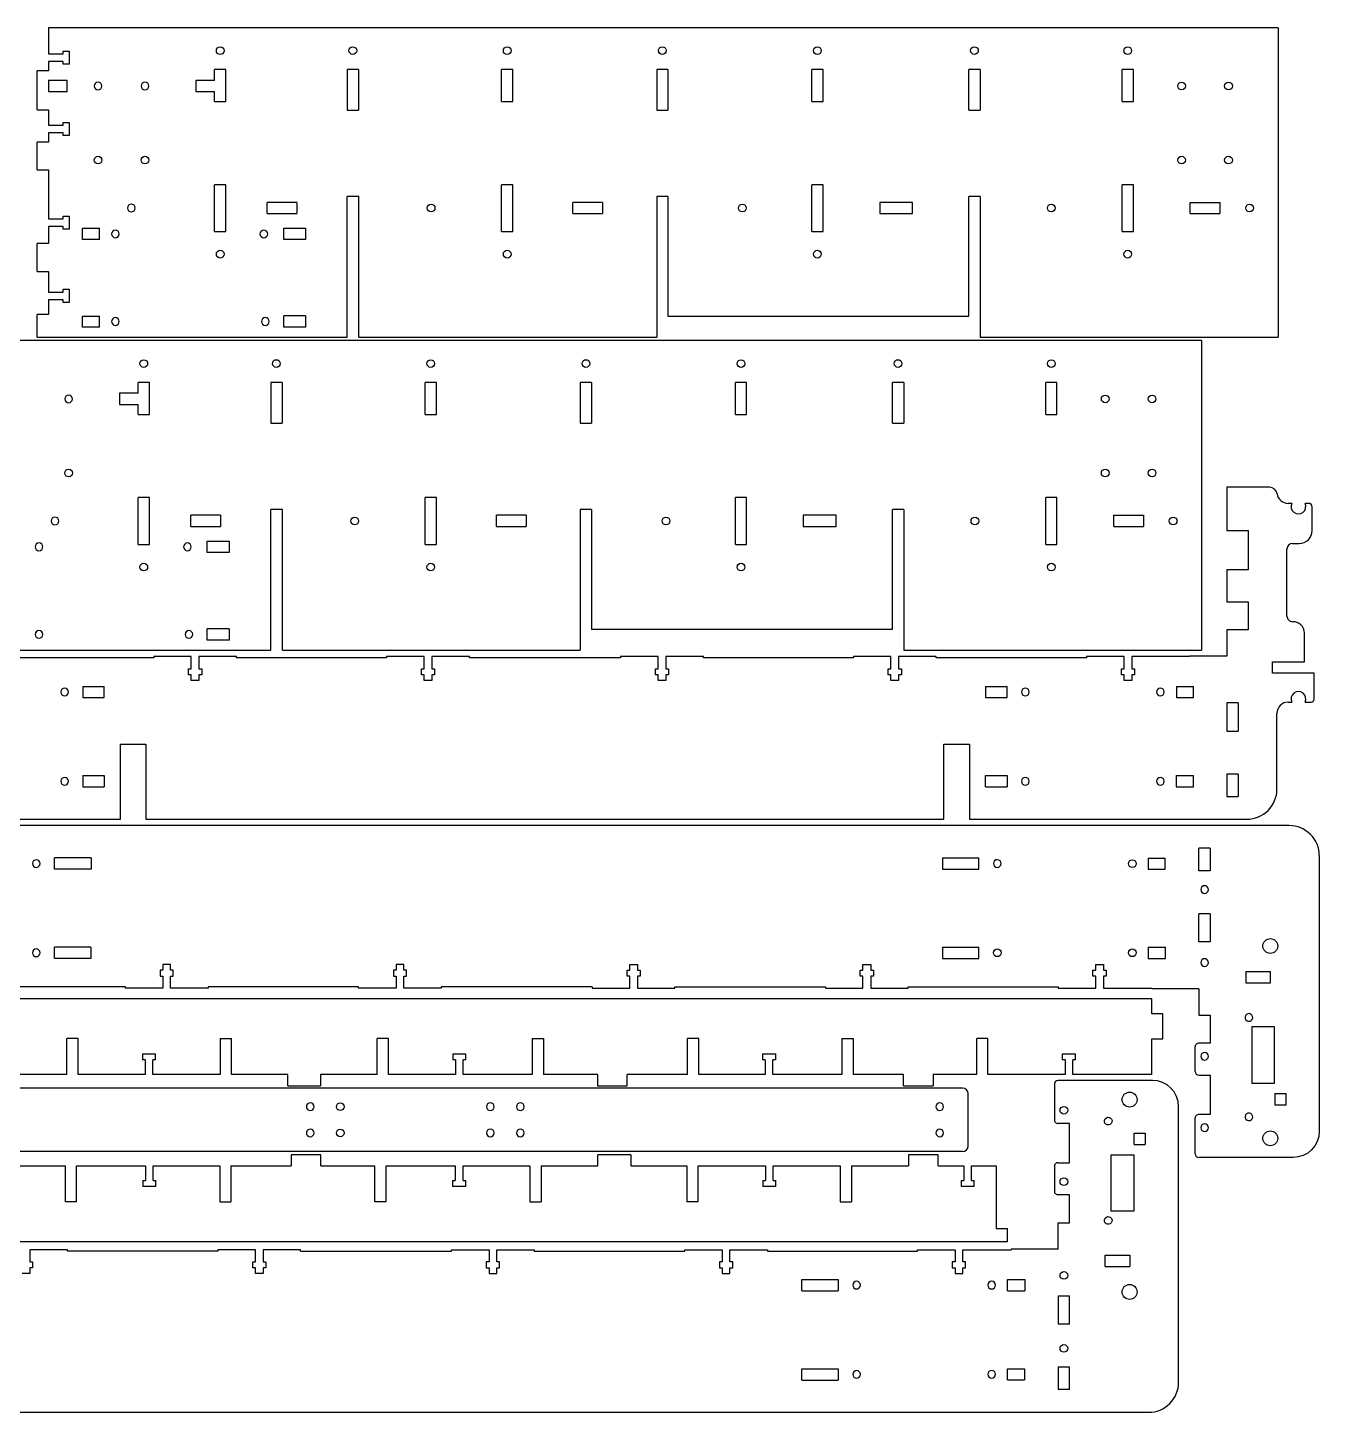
# Model space of a CAD drawing. Header units: millimetres. Extents: x 1646 to 2814, y -755 to -14.
# Drawn here: x 2125 to 2814, y -754 to -15 of the extents above; entities that cross this region are included whole.
import ezdxf

# ---------------------------------------------------------------- set-up
doc = ezdxf.new("R2010")
doc.units = ezdxf.units.MM
doc.linetypes.add('HIDDEN', pattern=[9.525, 6.35, -3.175])
doc.layers.get('0').update_dxf_attribs({"lineweight": 70})
doc.layers.add('Hidden', color=7, linetype='HIDDEN', lineweight=70)

msp = doc.modelspace()

# ---------------------------------------------------------------- linework, layer by layer
at = {"color": 7, "lineweight": -3}
for p, q in [((2791.89, -15.48), (2136.45, -15.48)), ((2136.45, -15.48), (2136.45, -29.43)), ((2791.89, -15.48), (2791.89, -180.48)), ((2136.45, -29.43), (2144.25, -29.43)), ((2144.25, -29.43), (2144.25, -27.98)), ((2144.25, -27.98), (2147.45, -27.98)), ((2147.45, -27.98), (2147.45, -34.98)), ((2144.25, -33.53), (2136.45, -33.53)), ((2136.45, -33.53), (2136.45, -38.45)), ((2144.25, -34.98), (2144.25, -33.53)), ((2147.45, -34.98), (2144.25, -34.98)), ((2136.45, -38.45), (2130.45, -38.45)), ((2130.45, -59.35), (2130.45, -38.45)), ((2136.45, -43.57), (2136.45, -49.57)), ((2146.45, -43.57), (2136.45, -43.57)), ((2146.45, -49.57), (2146.45, -43.57)), ((2214.95, -43.57), (2214.95, -49.57)), ((2224.95, -43.57), (2214.95, -43.57)), ((2224.95, -43.57), (2224.95, -37.76)), ((2230.95, -37.76), (2224.95, -37.76)), ((2230.95, -54.84), (2230.95, -37.76)), ((2295.65, -37.76), (2295.65, -59.42)), ((2301.65, -37.76), (2295.65, -37.76)), ((2301.65, -37.76), (2301.65, -59.42)), ((2377.94, -54.84), (2377.94, -37.76)), ((2383.94, -37.76), (2377.94, -37.76)), ((2383.94, -54.84), (2383.94, -37.76)), ((2460.65, -37.76), (2460.65, -59.42)), ((2466.65, -37.76), (2460.65, -37.76)), ((2466.65, -37.76), (2466.65, -59.42)), ((2543.33, -54.84), (2543.33, -37.76)), ((2549.33, -37.76), (2543.33, -37.76)), ((2549.33, -54.84), (2549.33, -37.76)), ((2627.05, -59.43), (2627.05, -37.76)), ((2633.04, -37.76), (2627.05, -37.76)), ((2633.04, -37.76), (2633.04, -59.43)), ((2708.75, -54.84), (2708.75, -37.76)), ((2714.75, -37.76), (2708.75, -37.76)), ((2714.75, -54.84), (2714.75, -37.76)), ((2136.45, -49.57), (2146.45, -49.57)), ((2214.95, -49.57), (2224.95, -49.57)), ((2224.95, -54.84), (2224.95, -49.57)), ((2224.95, -54.84), (2230.95, -54.84)), ((2377.94, -54.84), (2383.94, -54.84)), ((2543.33, -54.84), (2549.33, -54.84)), ((2708.75, -54.84), (2714.75, -54.84)), ((2130.45, -59.35), (2136.45, -59.35)), ((2136.45, -59.35), (2136.45, -67.43)), ((2144.25, -67.43), (2144.25, -65.98)), ((2144.25, -65.98), (2147.45, -65.98)), ((2147.45, -65.98), (2147.45, -72.98)), ((2295.65, -59.42), (2301.65, -59.42)), ((2460.65, -59.42), (2466.65, -59.42)), ((2627.05, -59.43), (2633.04, -59.43)), ((2136.45, -67.43), (2144.25, -67.43)), ((2144.25, -71.53), (2136.45, -71.53)), ((2136.45, -71.53), (2136.45, -76.45)), ((2144.25, -72.98), (2144.25, -71.53)), ((2147.45, -72.98), (2144.25, -72.98)), ((2136.45, -76.45), (2130.45, -76.45)), ((2130.45, -91.35), (2130.45, -76.45)), ((2130.45, -91.35), (2136.45, -91.35)), ((2136.45, -91.35), (2136.45, -117.43)), ((2224.95, -124.2), (2224.95, -99.2)), ((2230.95, -99.2), (2224.95, -99.2)), ((2230.95, -124.2), (2230.95, -99.2)), ((2377.94, -124.2), (2377.94, -99.2)), ((2383.94, -99.2), (2377.94, -99.2)), ((2383.94, -124.2), (2383.94, -99.2)), ((2543.33, -124.2), (2543.33, -99.2)), ((2549.33, -99.2), (2543.33, -99.2)), ((2549.33, -124.2), (2549.33, -99.2)), ((2708.75, -124.2), (2708.75, -99.2)), ((2714.75, -99.2), (2708.75, -99.2)), ((2714.75, -124.2), (2714.75, -99.2)), ((2253, -114.65), (2253, -108.65)), ((2268.8, -108.65), (2253, -108.65)), ((2268.8, -108.65), (2268.8, -114.65)), ((2295.65, -180.48), (2295.65, -105.47)), ((2301.85, -105.47), (2295.65, -105.47)), ((2301.85, -180.48), (2301.85, -105.47)), ((2416, -114.65), (2416, -108.65)), ((2431.8, -108.65), (2416, -108.65)), ((2431.8, -108.65), (2431.8, -114.65)), ((2460.65, -105.47), (2460.65, -180.48)), ((2466.65, -105.47), (2460.65, -105.47)), ((2466.65, -105.47), (2466.65, -169.27)), ((2579.53, -108.65), (2579.53, -114.65)), ((2597.04, -108.65), (2579.53, -108.65)), ((2597.04, -114.65), (2597.04, -108.65)), ((2627.05, -169.27), (2627.05, -105.47)), ((2633.04, -105.47), (2627.05, -105.47)), ((2633.04, -105.47), (2633.04, -180.48)), ((2745.06, -114.65), (2745.06, -108.65)), ((2745.06, -108.65), (2760.86, -108.65)), ((2760.86, -108.65), (2760.86, -114.65)), ((2136.45, -117.43), (2144.25, -117.43)), ((2144.25, -117.43), (2144.25, -115.98)), ((2144.25, -115.98), (2147.45, -115.98)), ((2147.45, -115.98), (2147.45, -122.98)), ((2253, -114.65), (2268.8, -114.65)), ((2416, -114.65), (2431.8, -114.65)), ((2579.53, -114.65), (2597.04, -114.65)), ((2745.06, -114.65), (2760.86, -114.65)), ((2144.25, -121.53), (2136.45, -121.53)), ((2136.45, -121.53), (2136.45, -130.48)), ((2144.25, -122.98), (2144.25, -121.53)), ((2147.45, -122.98), (2144.25, -122.98)), ((2154.63, -128.45), (2154.63, -122.45)), ((2154.63, -122.45), (2163.53, -122.45)), ((2163.53, -128.45), (2163.53, -122.45)), ((2224.95, -124.2), (2230.95, -124.2)), ((2261.8, -128.45), (2261.8, -122.45)), ((2261.8, -122.45), (2273.42, -122.45)), ((2273.42, -122.45), (2273.42, -128.45)), ((2377.94, -124.2), (2383.94, -124.2)), ((2543.33, -124.2), (2549.33, -124.2)), ((2708.75, -124.2), (2714.75, -124.2)), ((2136.45, -130.48), (2130.45, -130.48)), ((2130.45, -145.48), (2130.45, -130.48)), ((2163.53, -128.45), (2154.63, -128.45)), ((2273.42, -128.45), (2261.8, -128.45)), ((2130.45, -145.48), (2136.45, -145.48)), ((2136.45, -145.48), (2136.45, -156.43)), ((2144.25, -156.43), (2144.25, -154.98)), ((2144.25, -154.98), (2147.45, -154.98)), ((2147.45, -154.98), (2147.45, -161.98)), ((2136.45, -156.43), (2144.25, -156.43)), ((2144.25, -160.53), (2136.45, -160.53)), ((2136.45, -160.53), (2136.45, -168.48)), ((2144.25, -161.98), (2144.25, -160.53)), ((2147.45, -161.98), (2144.25, -161.98)), ((2136.45, -168.48), (2130.45, -168.48)), ((2130.45, -180.48), (2130.45, -168.48)), ((2154.63, -175.16), (2154.63, -169.28)), ((2154.63, -169.28), (2163.53, -169.28)), ((2163.53, -175.16), (2163.53, -169.28)), ((2261.8, -175.16), (2261.8, -169.16)), ((2273.42, -169.16), (2261.8, -169.16)), ((2273.42, -169.16), (2273.42, -175.16)), ((2466.65, -169.27), (2627.05, -169.27)), ((2163.53, -175.16), (2154.63, -175.16)), ((2273.42, -175.16), (2261.8, -175.16)), ((2751.16, -182.36), (2095.72, -182.36)), ((2130.45, -180.48), (2295.65, -180.48)), ((2301.85, -180.48), (2460.65, -180.48)), ((2633.04, -180.48), (2791.89, -180.48)), ((2751.16, -182.36), (2751.16, -347.36)), ((2184.22, -210.45), (2184.22, -204.64)), ((2190.22, -204.64), (2184.22, -204.64)), ((2190.22, -221.72), (2190.22, -204.64)), ((2254.92, -204.64), (2254.92, -226.3)), ((2260.92, -204.64), (2254.92, -204.64)), ((2260.92, -204.64), (2260.92, -226.3)), ((2337.21, -221.72), (2337.21, -204.64)), ((2343.21, -204.64), (2337.21, -204.64)), ((2343.21, -221.72), (2343.21, -204.64)), ((2419.92, -204.64), (2419.92, -226.3)), ((2425.92, -204.64), (2419.92, -204.64)), ((2425.92, -204.64), (2425.92, -226.3)), ((2502.6, -221.72), (2502.6, -204.64)), ((2508.6, -204.64), (2502.6, -204.64)), ((2508.6, -221.72), (2508.6, -204.64)), ((2586.32, -226.31), (2586.32, -204.64)), ((2592.31, -204.64), (2586.32, -204.64)), ((2592.31, -204.64), (2592.31, -226.31)), ((2668.02, -221.72), (2668.02, -204.64)), ((2674.02, -204.64), (2668.02, -204.64)), ((2674.02, -221.72), (2674.02, -204.64)), ((2174.22, -210.45), (2174.22, -216.45)), ((2184.22, -210.45), (2174.22, -210.45)), ((2174.22, -216.45), (2184.22, -216.45)), ((2184.22, -221.72), (2184.22, -216.45)), ((2184.22, -221.72), (2190.22, -221.72)), ((2254.92, -226.3), (2260.92, -226.3)), ((2337.21, -221.72), (2343.21, -221.72)), ((2419.92, -226.3), (2425.92, -226.3)), ((2502.6, -221.72), (2508.6, -221.72)), ((2586.32, -226.31), (2592.31, -226.31)), ((2668.02, -221.72), (2674.02, -221.72)), ((2787.37, -260.56), (2764.62, -260.56)), ((2764.62, -260.56), (2764.62, -283.61)), ((2184.22, -291.08), (2184.22, -266.08)), ((2190.22, -266.08), (2184.22, -266.08)), ((2190.22, -291.08), (2190.22, -266.08)), ((2254.92, -347.36), (2254.92, -272.35)), ((2261.12, -272.35), (2254.92, -272.35)), ((2261.12, -347.36), (2261.12, -272.35)), ((2337.21, -291.08), (2337.21, -266.08)), ((2343.21, -266.08), (2337.21, -266.08)), ((2343.21, -291.08), (2343.21, -266.08)), ((2419.92, -272.35), (2419.92, -347.36)), ((2425.92, -272.35), (2419.92, -272.35)), ((2425.92, -272.35), (2425.92, -336.15)), ((2502.6, -291.08), (2502.6, -266.08)), ((2508.6, -266.08), (2502.6, -266.08)), ((2508.6, -291.08), (2508.6, -266.08)), ((2586.32, -336.15), (2586.32, -272.35)), ((2592.31, -272.35), (2586.32, -272.35)), ((2592.31, -272.35), (2592.31, -347.36)), ((2668.02, -291.08), (2668.02, -266.08)), ((2674.02, -266.08), (2668.02, -266.08)), ((2674.02, -291.08), (2674.02, -266.08)), ((2799.25, -269.14), (2797.27, -269.14)), ((2808.09, -269.14), (2806.29, -269.14)), ((2810.09, -283.56), (2810.09, -271.14)), ((2212.27, -281.53), (2212.27, -275.53)), ((2228.07, -275.53), (2212.27, -275.53)), ((2228.07, -275.53), (2228.07, -281.53)), ((2375.27, -281.53), (2375.27, -275.53)), ((2391.07, -275.53), (2375.27, -275.53)), ((2391.07, -275.53), (2391.07, -281.53)), ((2538.8, -275.53), (2538.8, -281.53)), ((2556.31, -275.53), (2538.8, -275.53)), ((2556.31, -281.53), (2556.31, -275.53)), ((2704.33, -281.53), (2704.33, -275.53)), ((2704.33, -275.53), (2720.13, -275.53)), ((2720.13, -275.53), (2720.13, -281.53)), ((2212.27, -281.53), (2228.07, -281.53)), ((2375.27, -281.53), (2391.07, -281.53)), ((2538.8, -281.53), (2556.31, -281.53)), ((2704.33, -281.53), (2720.13, -281.53)), ((2764.62, -283.61), (2775.88, -283.61)), ((2775.88, -283.61), (2775.88, -304.51)), ((2184.22, -291.08), (2190.22, -291.08)), ((2221.07, -295.33), (2221.07, -289.33)), ((2221.07, -289.33), (2232.69, -289.33)), ((2232.69, -295.33), (2221.07, -295.33)), ((2232.69, -289.33), (2232.69, -295.33)), ((2337.21, -291.08), (2343.21, -291.08)), ((2502.6, -291.08), (2508.6, -291.08)), ((2668.02, -291.08), (2674.02, -291.08)), ((2796.64, -329.24), (2796.64, -293.56)), ((2799.64, -290.56), (2803.09, -290.56)), ((2775.88, -304.51), (2764.62, -304.51)), ((2764.62, -304.51), (2764.62, -321.61)), ((2764.62, -321.61), (2775.89, -321.61)), ((2775.89, -321.61), (2775.89, -336.51)), ((2221.07, -342.04), (2221.07, -336.04)), ((2232.69, -336.04), (2221.07, -336.04)), ((2232.69, -336.04), (2232.69, -342.04)), ((2425.92, -336.15), (2586.32, -336.15)), ((2775.89, -336.51), (2764.62, -336.51)), ((2764.62, -336.51), (2764.62, -350.56)), ((2805.92, -353.73), (2805.92, -338.24)), ((2232.69, -342.04), (2221.07, -342.04)), ((2089.72, -347.36), (2254.92, -347.36)), ((2192.54, -351.56), (2112.31, -351.56)), ((2212.54, -350.86), (2192.54, -350.86)), ((2192.54, -350.86), (2192.54, -351.56)), ((2212.54, -357.36), (2212.54, -350.86)), ((2236.64, -350.86), (2216.64, -350.86)), ((2216.64, -350.86), (2216.64, -357.36)), ((2236.64, -351.56), (2236.64, -350.86)), ((2316.62, -351.56), (2236.64, -351.56)), ((2261.12, -347.36), (2419.92, -347.36)), ((2336.67, -350.86), (2316.62, -350.86)), ((2316.62, -350.86), (2316.62, -351.56)), ((2336.67, -357.36), (2336.67, -350.86)), ((2360.77, -350.86), (2340.77, -350.86)), ((2340.77, -350.86), (2340.77, -357.36)), ((2360.77, -351.56), (2360.77, -350.86)), ((2441.38, -351.56), (2360.77, -351.56)), ((2461.38, -350.86), (2441.38, -350.86)), ((2441.38, -350.86), (2441.38, -351.56)), ((2461.38, -357.36), (2461.38, -350.86)), ((2485.53, -350.86), (2465.48, -350.86)), ((2465.48, -350.86), (2465.48, -357.36)), ((2485.53, -351.56), (2485.53, -350.86)), ((2565.51, -351.56), (2485.53, -351.56)), ((2585.51, -350.86), (2565.51, -350.86)), ((2565.51, -350.86), (2565.51, -351.56)), ((2585.51, -357.36), (2585.51, -350.86)), ((2609.61, -350.86), (2589.61, -350.86)), ((2589.61, -350.86), (2589.61, -357.36)), ((2592.31, -347.36), (2751.16, -347.36)), ((2609.61, -351.56), (2609.61, -350.86)), ((2689.84, -351.56), (2609.61, -351.56)), ((2709.84, -350.86), (2689.84, -350.86)), ((2689.84, -350.86), (2689.84, -351.56)), ((2709.84, -357.36), (2709.84, -350.86)), ((2744.69, -350.86), (2713.94, -350.86)), ((2713.94, -350.86), (2713.94, -357.36)), ((2764.62, -350.56), (2744.69, -350.56)), ((2744.69, -350.56), (2744.69, -350.86)), ((2788.87, -359.73), (2788.87, -353.73)), ((2788.87, -353.73), (2805.92, -353.73)), ((2211.09, -360.56), (2211.09, -357.36)), ((2211.09, -357.36), (2212.54, -357.36)), ((2212.54, -360.56), (2211.09, -360.56)), ((2212.54, -363.56), (2212.54, -360.56)), ((2216.64, -357.36), (2218.09, -357.36)), ((2218.09, -360.56), (2216.64, -360.56)), ((2216.64, -360.56), (2216.64, -363.56)), ((2218.09, -357.36), (2218.09, -360.56)), ((2335.22, -360.56), (2335.22, -357.36)), ((2335.22, -357.36), (2336.67, -357.36)), ((2336.67, -360.56), (2335.22, -360.56)), ((2336.67, -363.56), (2336.67, -360.56)), ((2340.77, -357.36), (2342.22, -357.36)), ((2342.22, -360.56), (2340.77, -360.56)), ((2340.77, -360.56), (2340.77, -363.56)), ((2342.22, -357.36), (2342.22, -360.56)), ((2459.93, -360.56), (2459.93, -357.36)), ((2459.93, -357.36), (2461.38, -357.36)), ((2461.38, -360.56), (2459.93, -360.56)), ((2461.38, -363.56), (2461.38, -360.56)), ((2465.48, -357.36), (2466.93, -357.36)), ((2466.93, -360.56), (2465.48, -360.56)), ((2465.48, -360.56), (2465.48, -363.56)), ((2466.93, -357.36), (2466.93, -360.56)), ((2584.06, -360.56), (2584.06, -357.36)), ((2584.06, -357.36), (2585.51, -357.36)), ((2585.51, -360.56), (2584.06, -360.56)), ((2585.51, -363.56), (2585.51, -360.56)), ((2589.61, -357.36), (2591.06, -357.36)), ((2591.06, -360.56), (2589.61, -360.56)), ((2589.61, -360.56), (2589.61, -363.56)), ((2591.06, -357.36), (2591.06, -360.56)), ((2708.39, -360.56), (2708.39, -357.36)), ((2708.39, -357.36), (2709.84, -357.36)), ((2709.84, -360.56), (2708.39, -360.56)), ((2709.84, -363.56), (2709.84, -360.56)), ((2713.94, -357.36), (2715.39, -357.36)), ((2715.39, -360.56), (2713.94, -360.56)), ((2713.94, -360.56), (2713.94, -363.56)), ((2715.39, -357.36), (2715.39, -360.56)), ((2811.05, -359.73), (2788.87, -359.73)), ((2811.05, -373.65), (2811.05, -359.73)), ((2154.74, -366.76), (2154.74, -372.76)), ((2154.74, -366.76), (2166.16, -366.76)), ((2166.16, -372.76), (2166.16, -366.76)), ((2216.64, -363.56), (2212.54, -363.56)), ((2340.77, -363.56), (2336.67, -363.56)), ((2465.48, -363.56), (2461.38, -363.56)), ((2589.61, -363.56), (2585.51, -363.56)), ((2635.99, -366.76), (2635.99, -372.76)), ((2635.99, -366.76), (2647.41, -366.76)), ((2647.41, -372.76), (2647.41, -366.76)), ((2713.94, -363.56), (2709.84, -363.56)), ((2737.72, -366.76), (2737.72, -372.76)), ((2737.72, -366.76), (2746.75, -366.76)), ((2746.75, -372.76), (2746.75, -366.76)), ((2154.74, -372.76), (2166.16, -372.76)), ((2635.99, -372.76), (2647.41, -372.76)), ((2737.72, -372.76), (2746.75, -372.76)), ((2764.62, -375.56), (2764.62, -390.56)), ((2770.62, -375.56), (2764.62, -375.56)), ((2770.62, -375.56), (2770.62, -390.56)), ((2797.27, -375.15), (2799.25, -375.15)), ((2806.29, -375.15), (2809.55, -375.15)), ((2791.28, -421.55), (2791.27, -381.15)), ((2764.62, -390.56), (2770.62, -390.56)), ((2174.84, -437.56), (2174.84, -397.56)), ((2174.84, -397.56), (2188.39, -397.56)), ((2188.39, -397.56), (2188.39, -437.56)), ((2613.76, -437.56), (2613.76, -397.56)), ((2613.76, -397.56), (2627.31, -397.56)), ((2627.31, -397.56), (2627.31, -437.56)), ((2154.74, -414.36), (2154.74, -420.36)), ((2154.74, -414.36), (2166.16, -414.36)), ((2154.74, -420.36), (2166.16, -420.36)), ((2166.16, -414.36), (2166.16, -420.36)), ((2635.99, -420.36), (2635.99, -414.36)), ((2635.99, -414.36), (2647.41, -414.36)), ((2635.99, -420.36), (2647.41, -420.36)), ((2647.41, -414.36), (2647.41, -420.36)), ((2737.63, -414.36), (2737.63, -420.36)), ((2737.63, -414.36), (2746.75, -414.36)), ((2737.63, -420.36), (2746.75, -420.36)), ((2746.75, -420.36), (2746.75, -414.36)), ((2764.62, -413.56), (2764.62, -425.56)), ((2770.62, -413.56), (2764.62, -413.56)), ((2770.62, -413.56), (2770.62, -425.56)), ((2764.62, -425.56), (2770.62, -425.56)), ((2797.87, -441.01), (1974.23, -441.01)), ((2026.87, -437.56), (2174.84, -437.56)), ((2188.39, -437.56), (2613.76, -437.56)), ((2627.31, -437.56), (2775.28, -437.56)), ((2749.7, -465.09), (2749.7, -453.09)), ((2755.7, -453.09), (2749.7, -453.09)), ((2755.7, -453.09), (2755.7, -465.09)), ((2813.87, -457.01), (2813.87, -604.01)), ((2139.69, -464.21), (2139.69, -458.23)), ((2159.1, -458.23), (2139.69, -458.23)), ((2159.1, -464.21), (2139.69, -464.21)), ((2159.1, -458.23), (2159.1, -464.21)), ((2612.99, -458.23), (2632.41, -458.23)), ((2612.99, -458.23), (2612.99, -464.21)), ((2612.99, -464.21), (2632.41, -464.21)), ((2632.41, -464.21), (2632.41, -458.23)), ((2722.63, -458.32), (2722.63, -464.21)), ((2722.63, -458.32), (2731.78, -458.32)), ((2722.63, -464.21), (2731.78, -464.21)), ((2731.78, -464.21), (2731.78, -458.32)), ((2755.7, -465.09), (2749.7, -465.09)), ((2749.7, -503.01), (2749.7, -488.09)), ((2755.7, -488.09), (2749.7, -488.09)), ((2755.7, -488.09), (2755.7, -503.01)), ((2139.66, -511.81), (2139.66, -505.81)), ((2159.07, -505.81), (2139.66, -505.81)), ((2159.07, -505.81), (2159.07, -511.81)), ((2613.02, -505.81), (2613.02, -511.81)), ((2613.02, -505.81), (2632.44, -505.81)), ((2632.44, -511.81), (2632.44, -505.81)), ((2722.66, -505.83), (2722.66, -511.83)), ((2722.66, -505.83), (2731.82, -505.83)), ((2731.82, -511.83), (2731.82, -505.83)), ((2755.7, -503.01), (2749.7, -503.01)), ((2159.07, -511.81), (2139.66, -511.81)), ((2197.39, -515.01), (2197.39, -518.01)), ((2201.49, -515.01), (2197.39, -515.01)), ((2201.49, -518.01), (2201.49, -515.01)), ((2321.73, -515.01), (2321.73, -518.01)), ((2325.83, -515.01), (2321.73, -515.01)), ((2325.83, -518.01), (2325.83, -515.01)), ((2446.27, -518.01), (2446.27, -515.01)), ((2446.27, -515.01), (2450.37, -515.01)), ((2450.37, -515.01), (2450.37, -518.01)), ((2570.61, -515.01), (2574.71, -515.01)), ((2570.61, -518.01), (2570.61, -515.01)), ((2574.71, -515.01), (2574.71, -518.01)), ((2613.02, -511.81), (2632.44, -511.81)), ((2694.67, -515.01), (2698.77, -515.01)), ((2694.67, -518.01), (2694.67, -515.01)), ((2698.77, -515.01), (2698.77, -518.01)), ((2722.66, -511.83), (2731.82, -511.83)), ((2195.94, -518.01), (2195.94, -521.21)), ((2197.39, -518.01), (2195.94, -518.01)), ((2195.94, -521.21), (2197.39, -521.21)), ((2197.39, -521.21), (2197.39, -527.71)), ((2202.94, -518.01), (2201.49, -518.01)), ((2201.49, -521.21), (2202.94, -521.21)), ((2201.49, -527.71), (2201.49, -521.21)), ((2202.94, -521.21), (2202.94, -518.01)), ((2320.28, -518.01), (2320.28, -521.21)), ((2321.73, -518.01), (2320.28, -518.01)), ((2320.28, -521.21), (2321.73, -521.21)), ((2321.73, -521.21), (2321.73, -527.71)), ((2327.28, -518.01), (2325.83, -518.01)), ((2325.83, -521.21), (2327.28, -521.21)), ((2325.83, -527.71), (2325.83, -521.21)), ((2327.28, -521.21), (2327.28, -518.01)), ((2444.82, -521.21), (2444.82, -518.01)), ((2444.82, -518.01), (2446.27, -518.01)), ((2446.27, -521.21), (2444.82, -521.21)), ((2446.27, -527.71), (2446.27, -521.21)), ((2450.37, -518.01), (2451.82, -518.01)), ((2451.82, -521.21), (2450.37, -521.21)), ((2450.37, -521.21), (2450.37, -527.71)), ((2451.82, -518.01), (2451.82, -521.21)), ((2569.16, -518.01), (2570.61, -518.01)), ((2569.16, -521.21), (2569.16, -518.01)), ((2570.61, -521.21), (2569.16, -521.21)), ((2570.61, -527.71), (2570.61, -521.21)), ((2574.71, -518.01), (2576.16, -518.01)), ((2574.71, -521.21), (2574.71, -527.71)), ((2576.16, -521.21), (2574.71, -521.21)), ((2576.16, -518.01), (2576.16, -521.21)), ((2693.22, -518.01), (2694.67, -518.01)), ((2693.22, -521.21), (2693.22, -518.01)), ((2694.67, -521.21), (2693.22, -521.21)), ((2694.67, -527.71), (2694.67, -521.21)), ((2698.77, -518.01), (2700.22, -518.01)), ((2698.77, -521.21), (2698.77, -527.71)), ((2700.22, -521.21), (2698.77, -521.21)), ((2700.22, -518.01), (2700.22, -521.21)), ((2774.72, -518.84), (2787.92, -518.84)), ((2774.72, -518.84), (2774.72, -524.84)), ((2787.92, -524.84), (2787.92, -518.84)), ((2177.39, -527.01), (2097.42, -527.01)), ((2177.39, -527.71), (2177.39, -527.01)), ((2197.39, -527.71), (2177.39, -527.71)), ((2221.49, -527.71), (2201.49, -527.71)), ((2221.49, -527.01), (2221.49, -527.71)), ((2301.73, -527.01), (2221.49, -527.01)), ((2301.73, -527.71), (2301.73, -527.01)), ((2321.73, -527.71), (2301.73, -527.71)), ((2345.83, -527.71), (2325.83, -527.71)), ((2345.83, -527.01), (2345.83, -527.71)), ((2426.27, -527.01), (2345.83, -527.01)), ((2426.27, -527.01), (2426.27, -527.71)), ((2426.27, -527.71), (2446.27, -527.71)), ((2450.37, -527.71), (2470.37, -527.71)), ((2470.37, -527.71), (2470.37, -527.01)), ((2470.37, -527.01), (2550.61, -527.01)), ((2550.61, -527.01), (2550.61, -527.71)), ((2550.61, -527.71), (2570.61, -527.71)), ((2574.71, -527.71), (2594.71, -527.71)), ((2594.71, -527.71), (2594.71, -527.01)), ((2594.71, -527.01), (2674.67, -527.01)), ((2674.67, -527.01), (2674.67, -527.71)), ((2674.67, -527.71), (2694.67, -527.71)), ((2698.77, -527.71), (2724.62, -527.71)), ((2724.62, -528.01), (2724.62, -527.71)), ((2749.62, -528.01), (2724.62, -528.01)), ((2749.62, -528.01), (2749.62, -542.14)), ((2774.72, -524.84), (2787.92, -524.84)), ((2724.52, -533.39), (2063.04, -533.39)), ((2724.52, -541.44), (2724.52, -533.39)), ((2730.52, -541.44), (2724.52, -541.44)), ((2730.52, -554.64), (2730.52, -541.44)), ((2749.62, -542.14), (2755.7, -542.14)), ((2755.7, -542.14), (2755.7, -557.04)), ((2777.98, -548.36), (2777.98, -578.36)), ((2789.98, -548.36), (2777.98, -548.36)), ((2789.98, -578.36), (2789.98, -548.36)), ((2146.22, -573.69), (2146.22, -554.49)), ((2152.22, -554.49), (2146.22, -554.49)), ((2152.22, -573.69), (2152.22, -554.49)), ((2227.93, -554.48), (2227.93, -573.69)), ((2227.93, -554.48), (2233.93, -554.48)), ((2233.93, -573.69), (2233.93, -554.48)), ((2311.64, -573.69), (2311.64, -554.49)), ((2317.64, -554.49), (2311.64, -554.49)), ((2317.64, -573.69), (2317.64, -554.49)), ((2394.32, -554.48), (2394.32, -573.69)), ((2394.32, -554.48), (2400.32, -554.48)), ((2400.32, -554.48), (2400.32, -573.69)), ((2477.03, -573.69), (2477.03, -554.49)), ((2483.03, -554.49), (2477.03, -554.49)), ((2483.03, -573.69), (2483.03, -554.49)), ((2559.32, -554.48), (2559.32, -573.69)), ((2559.32, -554.48), (2565.32, -554.48)), ((2565.32, -554.48), (2565.32, -573.69)), ((2631.22, -573.69), (2631.22, -554.49)), ((2637.22, -554.49), (2631.22, -554.49)), ((2637.22, -573.69), (2637.22, -554.49)), ((2724.52, -573.69), (2724.52, -554.64)), ((2724.52, -554.64), (2730.52, -554.64)), ((2747.63, -572.14), (2747.63, -559.04)), ((2755.7, -557.04), (2749.63, -557.04)), ((2186.49, -562.69), (2193.49, -562.69)), ((2186.49, -562.69), (2186.49, -565.89)), ((2187.94, -565.89), (2186.49, -565.89)), ((2187.94, -565.89), (2187.94, -573.69)), ((2193.49, -565.89), (2192.04, -565.89)), ((2192.04, -573.69), (2192.04, -565.89)), ((2193.49, -565.89), (2193.49, -562.69)), ((2351.88, -562.69), (2358.88, -562.69)), ((2351.88, -562.69), (2351.88, -565.89)), ((2353.33, -565.89), (2351.88, -565.89)), ((2353.33, -565.89), (2353.33, -573.69)), ((2358.88, -565.89), (2357.43, -565.89)), ((2357.43, -573.69), (2357.43, -565.89)), ((2358.88, -565.89), (2358.88, -562.69)), ((2517.07, -562.69), (2524.07, -562.69)), ((2517.07, -562.69), (2517.07, -565.89)), ((2518.52, -565.89), (2517.07, -565.89)), ((2518.52, -565.89), (2518.52, -573.69)), ((2524.07, -565.89), (2522.62, -565.89)), ((2522.62, -573.69), (2522.62, -565.89)), ((2524.07, -565.89), (2524.07, -562.69)), ((2676.87, -562.69), (2683.87, -562.69)), ((2676.87, -562.69), (2676.87, -565.89)), ((2678.32, -565.89), (2676.87, -565.89)), ((2678.32, -565.89), (2678.32, -573.69)), ((2683.87, -565.89), (2682.42, -565.89)), ((2682.42, -573.69), (2682.42, -565.89)), ((2683.87, -565.89), (2683.87, -562.69)), ((2146.22, -573.69), (2115.91, -573.69)), ((2187.94, -573.69), (2152.22, -573.69)), ((2227.93, -573.69), (2192.04, -573.69)), ((2263.93, -573.69), (2233.93, -573.69)), ((2263.93, -579.69), (2263.93, -573.69)), ((2281.44, -573.69), (2281.44, -579.69)), ((2311.64, -573.69), (2281.44, -573.69)), ((2353.33, -573.69), (2317.64, -573.69)), ((2394.32, -573.69), (2357.43, -573.69)), ((2429.17, -573.69), (2400.32, -573.69)), ((2429.17, -573.69), (2429.17, -579.69)), ((2444.97, -579.69), (2444.97, -573.69)), ((2477.03, -573.69), (2444.97, -573.69)), ((2518.52, -573.69), (2483.03, -573.69)), ((2559.32, -573.69), (2522.62, -573.69)), ((2592.17, -573.69), (2565.32, -573.69)), ((2592.17, -579.69), (2592.17, -573.69)), ((2607.97, -573.69), (2607.97, -579.69)), ((2631.22, -573.69), (2607.97, -573.69)), ((2678.32, -573.69), (2637.22, -573.69)), ((2724.52, -573.69), (2682.42, -573.69)), ((2749.63, -574.14), (2755.7, -574.14)), ((2755.7, -574.14), (2755.7, -595.04)), ((2623.68, -580.94), (2040.19, -580.94)), ((2263.93, -579.69), (2281.44, -579.69)), ((2429.17, -579.69), (2444.97, -579.69)), ((2592.17, -579.69), (2607.97, -579.69)), ((2672.63, -578.88), (2672.63, -597.85)), ((2724.87, -576.88), (2674.63, -576.88)), ((2777.98, -578.36), (2789.98, -578.36)), ((2626.68, -611.84), (2626.68, -583.94)), ((2790.12, -583.91), (2790.12, -589.91)), ((2790.12, -583.91), (2796.12, -583.91)), ((2790.12, -589.91), (2796.12, -589.91)), ((2796.12, -589.91), (2796.12, -583.91)), ((2738.87, -737.88), (2738.87, -590.88)), ((2747.63, -616.01), (2747.63, -597.04)), ((2755.7, -595.04), (2749.63, -595.04)), ((2680.7, -599.85), (2674.63, -599.85)), ((2680.7, -620.75), (2680.7, -599.85)), ((2715.12, -610.98), (2715.12, -604.98)), ((2715.12, -604.98), (2721.12, -604.98)), ((2721.12, -604.98), (2721.12, -610.98)), ((2715.12, -610.98), (2721.12, -610.98)), ((2623.68, -614.84), (2040.19, -614.84)), ((2281.55, -616.51), (2265.75, -616.51)), ((2265.75, -616.51), (2265.75, -622.51)), ((2281.55, -622.51), (2281.55, -616.51)), ((2446.79, -616.51), (2429.28, -616.51)), ((2429.28, -622.51), (2429.28, -616.51)), ((2446.79, -616.51), (2446.79, -622.51)), ((2610.61, -616.51), (2594.81, -616.51)), ((2594.81, -616.51), (2594.81, -622.51)), ((2610.61, -622.51), (2610.61, -616.51)), ((2702.98, -646.54), (2702.98, -616.54)), ((2702.98, -616.54), (2714.98, -616.54)), ((2714.98, -616.54), (2714.98, -646.54)), ((2799.87, -618.01), (2749.63, -618.01)), ((2118.55, -622.51), (2145.4, -622.51)), ((2145.4, -641.71), (2145.4, -622.51)), ((2151.4, -622.51), (2188.1, -622.51)), ((2151.4, -641.71), (2151.4, -622.51)), ((2188.1, -622.51), (2188.1, -630.31)), ((2192.2, -622.51), (2227.69, -622.51)), ((2192.2, -630.31), (2192.2, -622.51)), ((2227.69, -622.51), (2227.69, -641.71)), ((2233.69, -622.51), (2265.75, -622.51)), ((2233.69, -622.51), (2233.69, -641.71)), ((2281.55, -622.51), (2310.4, -622.51)), ((2310.4, -641.71), (2310.4, -622.51)), ((2316.4, -622.51), (2353.29, -622.51)), ((2316.4, -641.71), (2316.4, -622.51)), ((2353.29, -622.51), (2353.29, -630.31)), ((2357.39, -622.51), (2393.08, -622.51)), ((2357.39, -630.31), (2357.39, -622.51)), ((2393.08, -622.51), (2393.08, -641.71)), ((2399.08, -622.51), (2429.28, -622.51)), ((2399.08, -622.51), (2399.08, -641.71)), ((2446.79, -622.51), (2476.79, -622.51)), ((2476.79, -622.51), (2476.79, -641.71)), ((2482.79, -622.51), (2518.68, -622.51)), ((2482.79, -641.71), (2482.79, -622.51)), ((2518.68, -622.51), (2518.68, -630.31)), ((2522.78, -622.51), (2558.5, -622.51)), ((2522.78, -630.31), (2522.78, -622.51)), ((2558.5, -622.51), (2558.5, -641.71)), ((2564.5, -622.51), (2594.81, -622.51)), ((2564.5, -622.51), (2564.5, -641.71)), ((2610.61, -622.51), (2624.39, -622.51)), ((2624.39, -622.51), (2624.39, -630.31)), ((2628.49, -622.51), (2641.64, -622.51)), ((2628.49, -630.31), (2628.49, -622.51)), ((2641.64, -622.51), (2641.64, -655.8)), ((2672.63, -622.75), (2672.63, -635.85)), ((2674.63, -620.75), (2680.7, -620.75)), ((2186.65, -630.31), (2188.1, -630.31)), ((2186.65, -630.31), (2186.65, -633.51)), ((2193.65, -633.51), (2186.65, -633.51)), ((2192.2, -630.31), (2193.65, -630.31)), ((2193.65, -633.51), (2193.65, -630.31)), ((2351.84, -630.31), (2353.29, -630.31)), ((2351.84, -630.31), (2351.84, -633.51)), ((2358.84, -633.51), (2351.84, -633.51)), ((2357.39, -630.31), (2358.84, -630.31)), ((2358.84, -633.51), (2358.84, -630.31)), ((2517.23, -630.31), (2518.68, -630.31)), ((2517.23, -630.31), (2517.23, -633.51)), ((2524.23, -633.51), (2517.23, -633.51)), ((2522.78, -630.31), (2524.23, -630.31)), ((2524.23, -633.51), (2524.23, -630.31)), ((2622.94, -630.31), (2624.39, -630.31)), ((2622.94, -630.31), (2622.94, -633.51)), ((2629.94, -633.51), (2622.94, -633.51)), ((2628.49, -630.31), (2629.94, -630.31)), ((2629.94, -633.51), (2629.94, -630.31)), ((2151.4, -641.71), (2145.4, -641.71)), ((2227.69, -641.71), (2233.69, -641.71)), ((2316.4, -641.71), (2310.4, -641.71)), ((2393.08, -641.71), (2399.08, -641.71)), ((2482.79, -641.71), (2476.79, -641.71)), ((2558.5, -641.71), (2564.5, -641.71)), ((2680.7, -637.85), (2674.63, -637.85)), ((2680.7, -652.75), (2680.7, -637.85)), ((2714.98, -646.54), (2702.98, -646.54)), ((2641.64, -655.8), (2647.68, -655.8)), ((2647.68, -662.81), (2647.68, -655.8)), ((2674.62, -652.75), (2680.7, -652.75)), ((2674.62, -666.88), (2674.62, -652.75)), ((1986.2, -662.81), (2647.68, -662.81)), ((2146.49, -667.18), (2126.49, -667.18)), ((2126.49, -667.18), (2126.49, -673.68)), ((2146.49, -667.88), (2146.49, -667.18)), ((2226.73, -667.88), (2146.49, -667.88)), ((2226.73, -667.18), (2226.73, -667.88)), ((2246.73, -667.18), (2226.73, -667.18)), ((2246.73, -673.68), (2246.73, -667.18)), ((2270.83, -667.18), (2250.83, -667.18)), ((2250.83, -667.18), (2250.83, -673.68)), ((2270.83, -667.88), (2270.83, -667.18)), ((2270.83, -667.88), (2351.27, -667.88)), ((2351.27, -667.88), (2351.27, -667.18)), ((2351.27, -667.18), (2371.27, -667.18)), ((2371.27, -667.18), (2371.27, -673.68)), ((2375.37, -667.18), (2395.37, -667.18)), ((2375.37, -673.68), (2375.37, -667.18)), ((2395.37, -667.18), (2395.37, -667.88)), ((2395.37, -667.88), (2475.61, -667.88)), ((2475.61, -667.88), (2475.61, -667.18)), ((2475.61, -667.18), (2495.61, -667.18)), ((2495.61, -667.18), (2495.61, -673.68)), ((2499.71, -667.18), (2519.71, -667.18)), ((2499.71, -673.68), (2499.71, -667.18)), ((2519.71, -667.18), (2519.71, -667.88)), ((2519.71, -667.88), (2599.67, -667.88)), ((2599.67, -667.88), (2599.67, -667.18)), ((2599.67, -667.18), (2619.67, -667.18)), ((2619.67, -667.18), (2619.67, -673.68)), ((2623.77, -667.18), (2649.62, -667.18)), ((2623.77, -673.68), (2623.77, -667.18)), ((2674.62, -666.88), (2649.62, -666.88)), ((2649.62, -666.88), (2649.62, -667.18)), ((2699.72, -670.05), (2712.92, -670.05)), ((2699.72, -676.05), (2699.72, -670.05)), ((2712.92, -670.05), (2712.92, -676.05)), ((2126.49, -673.68), (2127.94, -673.68)), ((2126.49, -676.88), (2126.49, -679.88)), ((2127.94, -676.88), (2126.49, -676.88)), ((2127.94, -673.68), (2127.94, -676.88)), ((2245.28, -676.88), (2245.28, -673.68)), ((2245.28, -673.68), (2246.73, -673.68)), ((2246.73, -676.88), (2245.28, -676.88)), ((2246.73, -679.88), (2246.73, -676.88)), ((2250.83, -673.68), (2252.28, -673.68)), ((2252.28, -676.88), (2250.83, -676.88)), ((2250.83, -676.88), (2250.83, -679.88)), ((2252.28, -673.68), (2252.28, -676.88)), ((2369.82, -673.68), (2369.82, -676.88)), ((2371.27, -673.68), (2369.82, -673.68)), ((2369.82, -676.88), (2371.27, -676.88)), ((2371.27, -676.88), (2371.27, -679.88)), ((2376.82, -673.68), (2375.37, -673.68)), ((2375.37, -676.88), (2376.82, -676.88)), ((2375.37, -679.88), (2375.37, -676.88)), ((2376.82, -676.88), (2376.82, -673.68)), ((2494.16, -673.68), (2494.16, -676.88)), ((2495.61, -673.68), (2494.16, -673.68)), ((2494.16, -676.88), (2495.61, -676.88)), ((2495.61, -676.88), (2495.61, -679.88)), ((2501.16, -673.68), (2499.71, -673.68)), ((2499.71, -676.88), (2501.16, -676.88)), ((2499.71, -679.88), (2499.71, -676.88)), ((2501.16, -676.88), (2501.16, -673.68)), ((2618.22, -673.68), (2618.22, -676.88)), ((2619.67, -673.68), (2618.22, -673.68)), ((2618.22, -676.88), (2619.67, -676.88)), ((2619.67, -676.88), (2619.67, -679.88)), ((2625.22, -673.68), (2623.77, -673.68)), ((2623.77, -676.88), (2625.22, -676.88)), ((2623.77, -679.88), (2623.77, -676.88)), ((2625.22, -676.88), (2625.22, -673.68)), ((2699.72, -676.05), (2712.92, -676.05)), ((2126.49, -679.88), (2122.39, -679.88)), ((2250.83, -679.88), (2246.73, -679.88)), ((2371.27, -679.88), (2375.37, -679.88)), ((2495.61, -679.88), (2499.71, -679.88)), ((2538.02, -689.08), (2538.02, -683.08)), ((2538.02, -683.08), (2557.44, -683.08)), ((2557.44, -683.08), (2557.44, -689.08)), ((2619.67, -679.88), (2623.77, -679.88)), ((2647.66, -689.06), (2647.66, -683.06)), ((2647.66, -683.06), (2656.82, -683.06)), ((2656.82, -683.06), (2656.82, -689.06)), ((2538.02, -689.08), (2557.44, -689.08)), ((2647.66, -689.06), (2656.82, -689.06)), ((2674.7, -691.88), (2674.7, -706.8)), ((2680.7, -691.88), (2674.7, -691.88)), ((2680.7, -706.8), (2680.7, -691.88)), ((2680.7, -706.8), (2674.7, -706.8)), ((2537.99, -736.66), (2537.99, -730.68)), ((2537.99, -730.68), (2557.41, -730.68)), ((2557.41, -730.68), (2557.41, -736.66)), ((2647.63, -736.57), (2647.63, -730.68)), ((2647.63, -730.68), (2656.78, -730.68)), ((2656.78, -730.68), (2656.78, -736.57)), ((2674.7, -729.8), (2674.7, -741.8)), ((2680.7, -729.8), (2674.7, -729.8)), ((2680.7, -741.8), (2680.7, -729.8)), ((2537.99, -736.66), (2557.41, -736.66)), ((2647.63, -736.57), (2656.78, -736.57)), ((2680.7, -741.8), (2674.7, -741.8)), ((1899.23, -753.88), (2722.87, -753.88))]:
    msp.add_line(p, q, dxfattribs=at)
for centre in [(2227.95, -27.71), (2298.65, -27.7), (2380.94, -27.71), (2463.65, -27.7), (2546.33, -27.71), (2630.04, -27.7), (2711.75, -27.71), (2740.46, -46.58), (2765.46, -46.58), (2162.85, -86.08), (2187.85, -86.08), (2740.46, -86.08), (2765.46, -86.08), (2340.4, -111.65), (2506.31, -111.65), (2670.98, -111.65), (2776.69, -111.65), (2227.95, -136.25), (2380.94, -136.25), (2546.33, -136.25), (2711.75, -136.25), (2187.22, -194.59), (2257.92, -194.58), (2340.21, -194.59), (2422.92, -194.58), (2505.6, -194.59), (2589.31, -194.58), (2671.02, -194.59), (2699.73, -213.46), (2724.73, -213.46), (2147.12, -252.96), (2699.73, -252.96), (2724.73, -252.96), (2299.67, -278.53), (2465.58, -278.53), (2630.25, -278.53), (2735.96, -278.53), (2187.22, -303.13), (2340.21, -303.13), (2505.6, -303.13), (2671.02, -303.13), (2291.93, -590.89), (2291.93, -604.89)]:
    msp.add_circle(centre, 2.05, dxfattribs=at)
at = {"color": 7, "lineweight": -3, "extrusion": (7.157e-15, -7.03688e-15, -1)}
for centre in [(-2162.85, -46.58), (-2187.85, -46.58), (-2180.6, -111.65), (-2172.08, -125.45), (-2251.21, -125.45), (-2172.08, -172.16), (-2252.01, -172.16), (-2147.12, -213.46), (-2139.87, -278.53), (-2131.35, -292.33), (-2210.48, -292.33), (-2131.35, -339.04), (-2211.28, -339.04)]:
    msp.add_circle(centre, 2.05, dxfattribs=at)
at = {"color": 7, "lineweight": -3, "extrusion": (-3.37702e-14, -1.0919e-08, 1)}
for centre in [(2787.74, -505.22, 0), (2787.74, -607.78, 0)]:
    msp.add_circle(centre, 3.97, dxfattribs=at)
at = {"color": 7, "lineweight": -3, "extrusion": (7.56056e-16, 2.68648e-15, -1)}
for centre in [(-2275.93, -590.89), (-2371.93, -590.89), (-2387.93, -590.89), (-2611.53, -590.89)]:
    msp.add_circle(centre, 2.05, dxfattribs=at)
at = {"color": 7, "lineweight": -3, "extrusion": (7.56056e-16, 2.6859e-15, -1)}
for centre in [(-2275.93, -604.89), (-2371.93, -604.89), (-2387.93, -604.89), (-2611.53, -604.89)]:
    msp.add_circle(centre, 2.05, dxfattribs=at)
at = {"color": 7, "lineweight": -3}
for centre, radius, start, end in [((2787.37, -264.56), 4, 8.19283, 90), ((2797.27, -263.14), 6, 188.19283, 270), ((2802.77, -270.87), 3.92, 153.81145, 26.18855), ((2808.09, -271.14), 2, 0, 90), ((2803.09, -283.56), 7, 270, 360), ((2799.64, -293.56), 3, 90, 180), ((2799.64, -329.24), 3, 180, 271.78349), ((2799.92, -338.24), 6, 360, 91.78349), ((2797.27, -381.15), 6, 90, 180.0217), ((2802.77, -373.42), 3.92, 333.81145, 206.18855), ((2809.55, -373.65), 1.5, 270, 360), ((2775.28, -421.56), 16, 270, 0.0217), ((2797.87, -457.01), 16, 359.99983, 90), ((2749.63, -559.04), 2, 89.99983, 180), ((2749.63, -572.14), 2, 180, 269.99983), ((2623.68, -583.94), 3, 0, 90), ((2674.63, -578.88), 2, 90.00017, 180), ((2674.63, -597.85), 2, 180, 270.00017), ((2749.63, -597.04), 2, 89.99983, 180), ((2623.68, -611.84), 3, 270, 0), ((2749.63, -616.01), 2, 180, 269.99983), ((2674.63, -622.75), 2, 90.00017, 180), ((2674.63, -635.85), 2, 180, 270.00017), ((2722.87, -737.88), 16, 270, 0.00017)]:
    msp.add_arc(centre, radius, start, end, dxfattribs=at)
at = {"color": 7, "lineweight": -3, "extrusion": (6.94826e-16, -5.74708e-16, -1)}
for centre, major_axis in [((2145, -369.76), (-2.05, 0)), ((2657.15, -369.76), (2.05, 0)), ((2729.19, -369.76), (2.05, 0)), ((2145, -417.36), (-2.05, 0)), ((2657.15, -417.36), (2.05, 0)), ((2729.19, -417.36), (2.05, 0))]:
    msp.add_ellipse(centre, major_axis=major_axis, ratio=1, dxfattribs=at)
at = {"color": 7, "lineweight": -3, "extrusion": (3.37702e-14, 1.0919e-08, -1)}
for centre in [(2129.88, -461.23), (2129.88, -508.83)]:
    msp.add_ellipse(centre, major_axis=(-2.05, 0), ratio=1, dxfattribs=at)
at = {"color": 7, "lineweight": -3, "extrusion": (3.23805e-14, -1.0919e-08, 1)}
msp.add_ellipse((2642.21, -461.23), major_axis=(2.05, 0), ratio=1, start_param=0, end_param=6.261279, dxfattribs=at)
for centre in [(2714.21, -461.32), (2642.21, -508.83), (2714.21, -508.83)]:
    msp.add_ellipse(centre, major_axis=(2.05, 0), ratio=1, dxfattribs=at)
at = {"color": 7, "lineweight": -3, "extrusion": (-3.23805e-14, 1.0919e-08, -1)}
for centre, major_axis in [((2752.7, -475.09), (0, -2.05, 0)), ((2752.7, -514.01), (0, -2.05, 0)), ((2776.36, -543.31), (0.24, 2.04, 0)), ((2752.7, -564.01), (-2.05, 0)), ((2776.36, -596.31), (0.24, 2.04, 0)), ((2752.7, -602.09), (-2.05, 0))]:
    msp.add_ellipse(centre, major_axis=major_axis, ratio=1, dxfattribs=at)
at = {"color": 7, "lineweight": -3, "extrusion": (3.23805e-14, 1.0919e-08, 1)}
for centre, major_axis in [((2712.74, -587.11), (-3.97, 0)), ((2677.7, -592.8), (-2.05, 0)), ((2701.36, -598.58), (0.24, -2.04, 0)), ((2677.7, -630.88), (-2.05, 0)), ((2701.36, -651.58), (0.24, -2.04, 0)), ((2677.7, -680.88), (0, 2.05, 0)), ((2712.74, -689.67), (-3.97, 0)), ((2677.7, -719.8), (0, 2.05, 0))]:
    msp.add_ellipse(centre, major_axis=major_axis, ratio=1, dxfattribs=at)
at = {"color": 7, "lineweight": -3}
msp.add_ellipse((2724.87, -590.88), major_axis=(-9.9, 9.9), ratio=1, start_param=3.926991, end_param=5.497787, dxfattribs=at)
at = {"color": 7, "lineweight": -3, "extrusion": (6.94826e-16, -5.74708e-16, -1)}
msp.add_ellipse((2799.87, -604.01), major_axis=(-9.9, -9.9), ratio=1, start_param=3.926991, end_param=5.497787, dxfattribs=at)
at = {"color": 7, "lineweight": -3, "extrusion": (-3.23805e-14, -1.0919e-08, -1)}
for centre in [(2567.21, -686.06), (2639.21, -686.06), (2567.21, -733.66), (2639.21, -733.57)]:
    msp.add_ellipse(centre, major_axis=(2.05, 0), ratio=1, dxfattribs=at)
at = {"layer": 'Hidden', "lineweight": -3}
for p, q in [((2130.45, -38.45), (2130.45, -38.45)), ((2136.45, -38.45), (2136.45, -38.45)), ((2295.65, -37.76), (2295.65, -37.76)), ((2301.65, -37.76), (2301.65, -37.76)), ((2460.65, -37.76), (2460.65, -37.76)), ((2466.65, -37.76), (2466.65, -37.76)), ((2627.05, -37.76), (2627.05, -37.76)), ((2633.04, -37.76), (2633.04, -37.76)), ((2295.65, -59.42), (2295.65, -59.42)), ((2301.65, -59.42), (2301.65, -59.42)), ((2460.65, -59.42), (2460.65, -59.42)), ((2466.65, -59.42), (2466.65, -59.42)), ((2627.05, -59.43), (2627.05, -59.43)), ((2633.04, -59.43), (2633.04, -59.43)), ((2130.45, -76.45), (2130.45, -76.45)), ((2136.45, -76.45), (2136.45, -76.45)), ((2130.45, -91.35), (2130.45, -91.35)), ((2136.45, -91.35), (2136.45, -91.35)), ((2261.8, -122.45), (2261.8, -122.45)), ((2273.42, -122.45), (2273.42, -122.45)), ((2130.45, -130.48), (2130.45, -130.48)), ((2136.45, -130.48), (2136.45, -130.48)), ((2261.8, -128.45), (2261.8, -128.45)), ((2273.42, -128.45), (2273.42, -128.45)), ((2273.42, -169.16), (2273.42, -169.16)), ((2273.42, -175.16), (2273.42, -175.16)), ((2254.92, -204.64), (2254.92, -204.64)), ((2260.92, -204.64), (2260.92, -204.64)), ((2419.92, -204.64), (2419.92, -204.64)), ((2425.92, -204.64), (2425.92, -204.64)), ((2586.32, -204.64), (2586.32, -204.64)), ((2592.31, -204.64), (2592.31, -204.64)), ((2254.92, -226.3), (2254.92, -226.3)), ((2260.92, -226.3), (2260.92, -226.3)), ((2419.92, -226.3), (2419.92, -226.3)), ((2425.92, -226.3), (2425.92, -226.3)), ((2586.32, -226.31), (2586.32, -226.31)), ((2592.31, -226.31), (2592.31, -226.31)), ((2221.07, -289.33), (2221.07, -289.33)), ((2221.07, -295.33), (2221.07, -295.33)), ((2232.69, -289.33), (2232.69, -289.33)), ((2232.69, -295.33), (2232.69, -295.33)), ((2232.69, -336.04), (2232.69, -336.04)), ((2232.69, -342.04), (2232.69, -342.04)), ((2737.72, -366.76), (2737.72, -366.76)), ((2746.75, -366.76), (2746.75, -366.76)), ((2737.72, -372.76), (2737.72, -372.76)), ((2746.75, -372.76), (2746.75, -372.76)), ((2724.52, -541.44), (2724.52, -541.44)), ((2730.52, -541.44), (2730.52, -541.44)), ((2724.52, -554.64), (2724.52, -554.64)), ((2730.52, -554.64), (2730.52, -554.64))]:
    msp.add_line(p, q, dxfattribs=at)
at = {"layer": 'Hidden', "color": 7, "lineweight": -3}
for p, q in [((2731.78, -458.32), (2731.78, -458.32)), ((2731.78, -464.21), (2731.78, -464.21)), ((2731.82, -505.83), (2731.82, -505.83)), ((2731.82, -511.83), (2731.82, -511.83)), ((2774.72, -518.84), (2774.72, -518.84)), ((2787.92, -518.84), (2787.92, -518.84)), ((2749.62, -528.01), (2749.62, -528.01)), ((2774.72, -524.84), (2774.72, -524.84)), ((2787.92, -524.84), (2787.92, -524.84)), ((2749.62, -542.14), (2749.62, -542.14)), ((2755.7, -542.14), (2755.7, -542.14)), ((2777.98, -548.36), (2777.98, -548.36)), ((2789.98, -548.36), (2789.98, -548.36)), ((2755.7, -557.04), (2755.7, -557.04)), ((2755.7, -574.14), (2755.7, -574.14)), ((2777.98, -578.36), (2777.98, -578.36)), ((2789.98, -578.36), (2789.98, -578.36)), ((2790.12, -583.91), (2790.12, -583.91)), ((2790.12, -589.91), (2790.12, -589.91)), ((2796.12, -583.91), (2796.12, -583.91)), ((2796.12, -589.91), (2796.12, -589.91)), ((2755.7, -595.04), (2755.7, -595.04)), ((2680.7, -599.85), (2680.7, -599.85)), ((2715.12, -604.98), (2715.12, -604.98)), ((2721.12, -604.98), (2721.12, -604.98)), ((2715.12, -610.98), (2715.12, -610.98)), ((2721.12, -610.98), (2721.12, -610.98)), ((2702.98, -616.54), (2702.98, -616.54)), ((2714.98, -616.54), (2714.98, -616.54)), ((2680.7, -620.75), (2680.7, -620.75)), ((2680.7, -637.85), (2680.7, -637.85)), ((2702.98, -646.54), (2702.98, -646.54)), ((2714.98, -646.54), (2714.98, -646.54)), ((2674.62, -652.75), (2674.62, -652.75)), ((2680.7, -652.75), (2680.7, -652.75)), ((2674.62, -666.88), (2674.62, -666.88)), ((2699.72, -670.05), (2699.72, -670.05)), ((2712.92, -670.05), (2712.92, -670.05)), ((2699.72, -676.05), (2699.72, -676.05)), ((2712.92, -676.05), (2712.92, -676.05)), ((2656.82, -683.06), (2656.82, -683.06)), ((2656.82, -689.06), (2656.82, -689.06)), ((2656.78, -730.68), (2656.78, -730.68)), ((2656.78, -736.57), (2656.78, -736.57))]:
    msp.add_line(p, q, dxfattribs=at)

doc.saveas('drawing.dxf')
